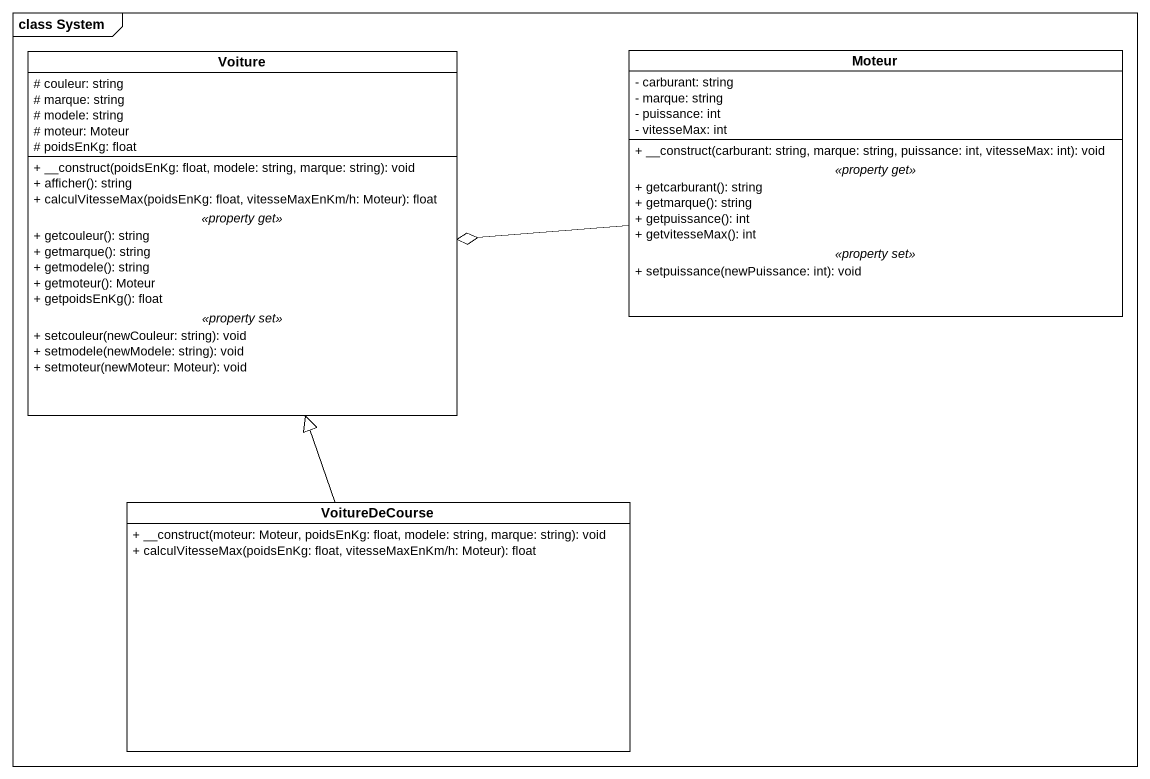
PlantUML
@startuml
mainframe class System
hide circle
hide empty members
skinparam classAttributeIconSize 0
class Voiture {
  # couleur: string
  # marque: string
  # modele: string
  # moteur: Moteur
  # poidsEnKg: float
  --
  + __construct(poidsEnKg: float, modele: string, marque: string): void
  + afficher(): string
  + calculVitesseMax(poidsEnKg: float, vitesseMaxEnKm/h: Moteur): float
  .. <<property get>> ..
  + getcouleur(): string
  + getmarque(): string
  + getmodele(): string
  + getmoteur(): Moteur
  + getpoidsEnKg(): float
  .. <<property set>> ..
  + setcouleur(newCouleur: string): void
  + setmodele(newModele: string): void
  + setmoteur(newMoteur: Moteur): void
}
class Moteur {
  - carburant: string
  - marque: string
  - puissance: int
  - vitesseMax: int
  --
  + __construct(carburant: string, marque: string, puissance: int, vitesseMax: int): void
  .. <<property get>> ..
  + getcarburant(): string
  + getmarque(): string
  + getpuissance(): int
  + getvitesseMax(): int
  .. <<property set>> ..
  + setpuissance(newPuissance: int): void
}
class VoitureDeCourse {
  + __construct(moteur: Moteur, poidsEnKg: float, modele: string, marque: string): void
  + calculVitesseMax(poidsEnKg: float, vitesseMaxEnKm/h: Moteur): float
}
Moteur -left-o Voiture
VoitureDeCourse -up-|> Voiture
@enduml
